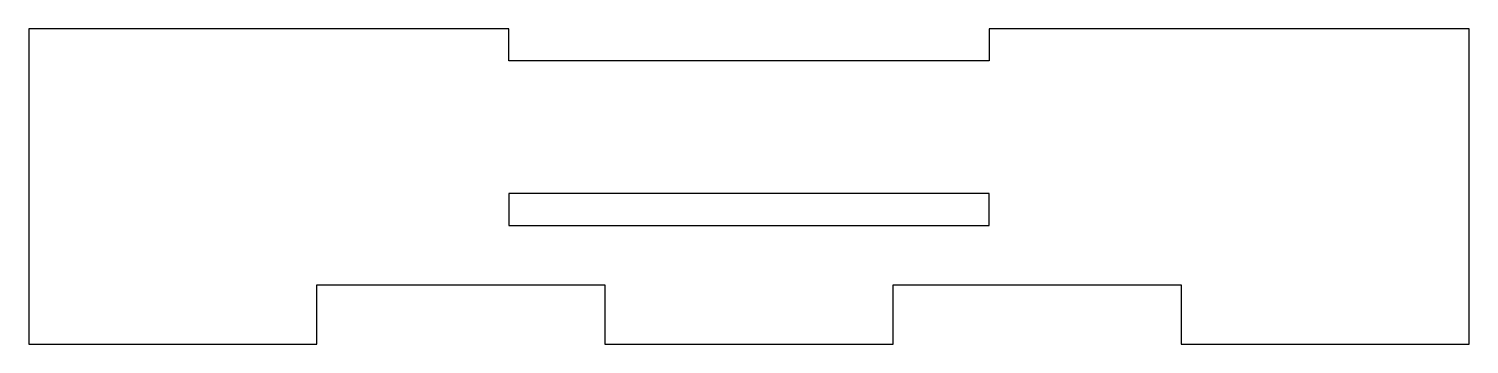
# Model space of a CAD drawing. Header units: millimetres. Extents: x -61 to 61, y -13 to 13.
import ezdxf

# ---------------------------------------------------------------- set-up
doc = ezdxf.new("R2010")
doc.units = ezdxf.units.MM

msp = doc.modelspace()

# ---------------------------------------------------------------- linework, layer by layer
at = {"color": 7, "linetype": 'Continuous', "lineweight": 25}
for p, q in [((-60.75, 13.3), (-60.75, -13.3)), ((-20.25, 13.3), (-60.75, 13.3)), ((-20.25, 10.6), (-20.25, 13.3)), ((20.25, 13.3), (20.25, 10.6)), ((60.75, 13.3), (20.25, 13.3)), ((60.75, -13.3), (60.75, 13.3)), ((20.25, 10.6), (-20.25, 10.6)), ((20.25, -0.6), (-20.25, -0.6)), ((-20.25, -0.6), (-20.25, -3.3)), ((20.25, -3.3), (20.25, -0.6)), ((-20.25, -3.3), (20.25, -3.3)), ((-36.45, -8.3), (-12.15, -8.3)), ((-36.45, -13.3), (-36.45, -8.3)), ((-12.15, -8.3), (-12.15, -13.3)), ((12.15, -8.3), (36.45, -8.3)), ((12.15, -13.3), (12.15, -8.3)), ((36.45, -8.3), (36.45, -13.3)), ((-60.75, -13.3), (-36.45, -13.3)), ((-12.15, -13.3), (12.15, -13.3)), ((36.45, -13.3), (60.75, -13.3))]:
    msp.add_line(p, q, dxfattribs=at)

doc.saveas('drawing.dxf')
